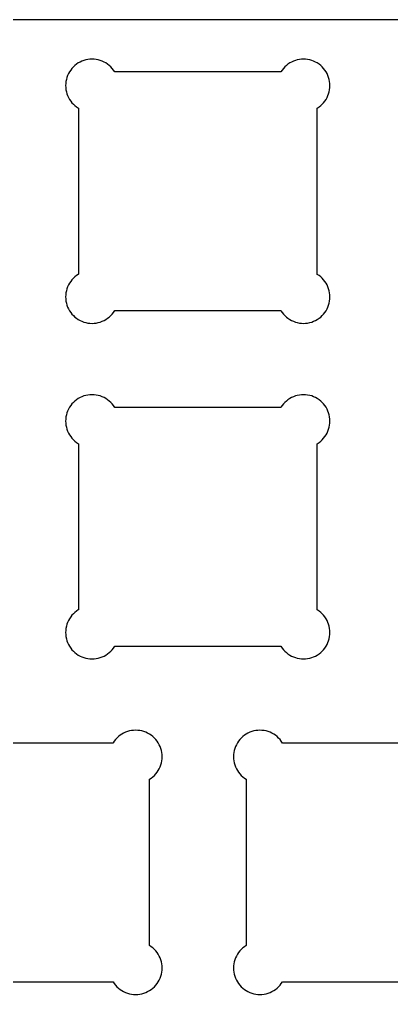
# Model space of a CAD drawing. Extents: x 0 to 305, y 0 to 115.
# Drawn here: x 133 to 154.1, y 59.6 to 115 of the extents above; entities that cross this region are included whole.
import ezdxf

# ---------------------------------------------------------------- set-up
doc = ezdxf.new("R2010")
doc.units = 0
doc.layers.get('0').update_dxf_attribs({"linetype": 'CONTINUOUS'})

msp = doc.modelspace()

# ---------------------------------------------------------------- linework, layer by layer
at = {"color": 0}
for p, q in [((0.01929, 114.986), (305.268, 114.986)), ((136.143, 112.378), (136.058, 112.298)), ((136.237, 112.451), (136.143, 112.378)), ((136.335, 112.517), (136.237, 112.451)), ((136.437, 112.573), (136.335, 112.517)), ((136.544, 112.623), (136.437, 112.573)), ((136.654, 112.664), (136.544, 112.623)), ((136.768, 112.696), (136.654, 112.664)), ((136.883, 112.718), (136.768, 112.696)), ((137.001, 112.733), (136.883, 112.718)), ((137.118, 112.737), (137.001, 112.733)), ((137.236, 112.733), (137.118, 112.737)), ((137.353, 112.718), (137.236, 112.733)), ((137.469, 112.696), (137.353, 112.718)), ((137.582, 112.664), (137.469, 112.696)), ((137.692, 112.623), (137.582, 112.664)), ((137.798, 112.573), (137.692, 112.623)), ((137.902, 112.517), (137.798, 112.573)), ((138, 112.451), (137.902, 112.517)), ((138.093, 112.378), (138, 112.451)), ((138.179, 112.298), (138.093, 112.378)), ((148.143, 112.378), (148.058, 112.298)), ((148.237, 112.451), (148.143, 112.378)), ((148.335, 112.517), (148.237, 112.451)), ((148.437, 112.573), (148.335, 112.517)), ((148.544, 112.623), (148.437, 112.573)), ((148.655, 112.664), (148.544, 112.623)), ((148.767, 112.696), (148.655, 112.664)), ((148.883, 112.718), (148.767, 112.696)), ((149, 112.733), (148.883, 112.718)), ((149.117, 112.737), (149, 112.733)), ((149.236, 112.733), (149.117, 112.737)), ((149.353, 112.718), (149.236, 112.733)), ((149.469, 112.696), (149.353, 112.718)), ((149.582, 112.664), (149.469, 112.696)), ((149.692, 112.623), (149.582, 112.664)), ((149.798, 112.573), (149.692, 112.623)), ((149.902, 112.517), (149.798, 112.573)), ((149.999, 112.451), (149.902, 112.517)), ((150.093, 112.378), (149.999, 112.451)), ((150.179, 112.298), (150.093, 112.378)), ((135.733, 111.811), (135.691, 111.701)), ((135.782, 111.919), (135.733, 111.811)), ((135.839, 112.021), (135.782, 111.919)), ((135.905, 112.118), (135.839, 112.021)), ((135.978, 112.212), (135.905, 112.118)), ((136.058, 112.298), (135.978, 112.212)), ((138.259, 112.212), (138.179, 112.298)), ((138.332, 112.118), (138.259, 112.212)), ((138.402, 112.013), (138.332, 112.118)), ((147.835, 112.013), (138.402, 112.013)), ((147.839, 112.021), (147.835, 112.013)), ((147.905, 112.118), (147.839, 112.021)), ((147.978, 112.212), (147.905, 112.118)), ((148.058, 112.298), (147.978, 112.212)), ((150.259, 112.212), (150.179, 112.298)), ((150.332, 112.118), (150.259, 112.212)), ((150.396, 112.021), (150.332, 112.118)), ((150.455, 111.919), (150.396, 112.021)), ((150.504, 111.811), (150.455, 111.919)), ((150.545, 111.701), (150.504, 111.811)), ((135.622, 111.355), (135.618, 111.238)), ((135.637, 111.472), (135.622, 111.355)), ((135.66, 111.588), (135.637, 111.472)), ((135.691, 111.701), (135.66, 111.588)), ((150.577, 111.588), (150.545, 111.701)), ((150.6, 111.472), (150.577, 111.588)), ((150.614, 111.355), (150.6, 111.472)), ((150.618, 111.238), (150.614, 111.355)), ((135.618, 111.238), (135.622, 111.119)), ((135.622, 111.119), (135.637, 111.002)), ((135.637, 111.002), (135.66, 110.887)), ((135.66, 110.887), (135.691, 110.774)), ((135.691, 110.774), (135.733, 110.663)), ((150.504, 110.663), (150.545, 110.774)), ((150.545, 110.774), (150.577, 110.887)), ((150.577, 110.887), (150.6, 111.002)), ((150.6, 111.002), (150.614, 111.119)), ((150.614, 111.119), (150.618, 111.238)), ((135.733, 110.663), (135.782, 110.557)), ((135.782, 110.557), (135.839, 110.454)), ((135.839, 110.454), (135.905, 110.356)), ((135.905, 110.356), (135.978, 110.262)), ((135.978, 110.262), (136.058, 110.177)), ((136.058, 110.177), (136.143, 110.097)), ((150.093, 110.097), (150.179, 110.177)), ((150.179, 110.177), (150.259, 110.262)), ((150.259, 110.262), (150.332, 110.356)), ((150.332, 110.356), (150.396, 110.454)), ((150.396, 110.454), (150.455, 110.557)), ((150.455, 110.557), (150.504, 110.663)), ((136.143, 110.097), (136.237, 110.024)), ((136.237, 110.024), (136.343, 109.954)), ((136.343, 109.954), (136.343, 100.521)), ((149.894, 109.954), (149.999, 110.024)), ((149.894, 100.521), (149.894, 109.954)), ((149.999, 110.024), (150.093, 110.097)), ((135.978, 100.212), (135.905, 100.119)), ((136.058, 100.298), (135.978, 100.212)), ((136.143, 100.378), (136.058, 100.298)), ((136.237, 100.451), (136.143, 100.378)), ((136.335, 100.517), (136.237, 100.451)), ((136.343, 100.521), (136.335, 100.517)), ((149.902, 100.517), (149.894, 100.521)), ((149.999, 100.451), (149.902, 100.517)), ((150.093, 100.378), (149.999, 100.451)), ((150.179, 100.298), (150.093, 100.378)), ((150.259, 100.212), (150.179, 100.298)), ((150.332, 100.119), (150.259, 100.212)), ((135.691, 99.701), (135.66, 99.5881)), ((135.733, 99.8114), (135.691, 99.701)), ((135.782, 99.9187), (135.733, 99.8114)), ((135.839, 100.021), (135.782, 99.9187)), ((135.905, 100.119), (135.839, 100.021)), ((150.396, 100.021), (150.332, 100.119)), ((150.455, 99.9187), (150.396, 100.021)), ((150.504, 99.8114), (150.455, 99.9187)), ((150.545, 99.701), (150.504, 99.8114)), ((150.577, 99.5881), (150.545, 99.701)), ((135.622, 99.3553), (135.618, 99.2382)), ((135.618, 99.2382), (135.622, 99.1196)), ((135.637, 99.4724), (135.622, 99.3553)), ((135.622, 99.1196), (135.637, 99.0025)), ((135.66, 99.5881), (135.637, 99.4724)), ((150.6, 99.4724), (150.577, 99.5881)), ((150.614, 99.3553), (150.6, 99.4724)), ((150.6, 99.0025), (150.614, 99.1196)), ((150.618, 99.2382), (150.614, 99.3553)), ((150.614, 99.1196), (150.618, 99.2382)), ((135.637, 99.0025), (135.66, 98.8868)), ((135.66, 98.8868), (135.691, 98.7735)), ((135.691, 98.7735), (135.733, 98.6635)), ((135.733, 98.6635), (135.782, 98.5573)), ((135.782, 98.5573), (135.839, 98.4539)), ((150.396, 98.4539), (150.455, 98.5573)), ((150.455, 98.5573), (150.504, 98.6635)), ((150.504, 98.6635), (150.545, 98.7735)), ((150.545, 98.7735), (150.577, 98.8868)), ((150.577, 98.8868), (150.6, 99.0025)), ((135.839, 98.4539), (135.905, 98.3562)), ((135.905, 98.3562), (135.978, 98.2624)), ((135.978, 98.2624), (136.058, 98.177)), ((136.058, 98.177), (136.143, 98.0969)), ((136.143, 98.0969), (136.237, 98.0239)), ((136.237, 98.0239), (136.335, 97.9593)), ((137.902, 97.9593), (138, 98.0239)), ((138, 98.0239), (138.093, 98.0969)), ((138.093, 98.0969), (138.179, 98.177)), ((138.179, 98.177), (138.259, 98.2624)), ((138.259, 98.2624), (138.332, 98.3562)), ((138.332, 98.3562), (138.402, 98.462)), ((138.402, 98.462), (147.835, 98.462)), ((147.835, 98.462), (147.839, 98.4539)), ((147.839, 98.4539), (147.905, 98.3562)), ((147.905, 98.3562), (147.978, 98.2624)), ((147.978, 98.2624), (148.058, 98.177)), ((148.058, 98.177), (148.143, 98.0969)), ((148.143, 98.0969), (148.237, 98.0239)), ((148.237, 98.0239), (148.335, 97.9593)), ((149.902, 97.9593), (149.999, 98.0239)), ((149.999, 98.0239), (150.093, 98.0969)), ((150.093, 98.0969), (150.179, 98.177)), ((150.179, 98.177), (150.259, 98.2624)), ((150.259, 98.2624), (150.332, 98.3562)), ((150.332, 98.3562), (150.396, 98.4539)), ((136.335, 97.9593), (136.437, 97.9015)), ((136.437, 97.9015), (136.544, 97.8517)), ((136.544, 97.8517), (136.654, 97.8105)), ((136.654, 97.8105), (136.768, 97.7787)), ((136.768, 97.7787), (136.883, 97.7554)), ((136.883, 97.7554), (137.001, 97.7417)), ((137.001, 97.7417), (137.118, 97.7374)), ((137.118, 97.7374), (137.236, 97.7417)), ((137.236, 97.7417), (137.353, 97.7554)), ((137.353, 97.7554), (137.469, 97.7787)), ((137.469, 97.7787), (137.582, 97.8105)), ((137.582, 97.8105), (137.692, 97.8517)), ((137.692, 97.8517), (137.798, 97.9015)), ((137.798, 97.9015), (137.902, 97.9593)), ((148.335, 97.9593), (148.437, 97.9015)), ((148.437, 97.9015), (148.544, 97.8517)), ((148.544, 97.8517), (148.655, 97.8105)), ((148.655, 97.8105), (148.767, 97.7787)), ((148.767, 97.7787), (148.883, 97.7554)), ((148.883, 97.7554), (149, 97.7417)), ((149, 97.7417), (149.117, 97.7374)), ((149.117, 97.7374), (149.236, 97.7417)), ((149.236, 97.7417), (149.353, 97.7554)), ((149.353, 97.7554), (149.469, 97.7787)), ((149.469, 97.7787), (149.582, 97.8105)), ((149.582, 97.8105), (149.692, 97.8517)), ((149.692, 97.8517), (149.798, 97.9015)), ((149.798, 97.9015), (149.902, 97.9593)), ((136.544, 93.5729), (136.437, 93.5232)), ((136.654, 93.6142), (136.544, 93.5729)), ((136.768, 93.6459), (136.654, 93.6142)), ((136.883, 93.6681), (136.768, 93.6459)), ((137.001, 93.6833), (136.883, 93.6681)), ((137.118, 93.6872), (137.001, 93.6833)), ((137.236, 93.6833), (137.118, 93.6872)), ((137.353, 93.6681), (137.236, 93.6833)), ((137.469, 93.6459), (137.353, 93.6681)), ((137.582, 93.6142), (137.469, 93.6459)), ((137.692, 93.5729), (137.582, 93.6142)), ((137.798, 93.5232), (137.692, 93.5729)), ((148.544, 93.5729), (148.437, 93.5232)), ((148.655, 93.6142), (148.544, 93.5729)), ((148.767, 93.6459), (148.655, 93.6142)), ((148.883, 93.6681), (148.767, 93.6459)), ((149, 93.6833), (148.883, 93.6681)), ((149.117, 93.6872), (149, 93.6833)), ((149.236, 93.6833), (149.117, 93.6872)), ((149.353, 93.6681), (149.236, 93.6833)), ((149.469, 93.6459), (149.353, 93.6681)), ((149.582, 93.6142), (149.469, 93.6459)), ((149.692, 93.5729), (149.582, 93.6142)), ((149.798, 93.5232), (149.692, 93.5729)), ((135.905, 93.0684), (135.839, 92.9707)), ((135.978, 93.1623), (135.905, 93.0684)), ((136.058, 93.2476), (135.978, 93.1623)), ((136.143, 93.3277), (136.058, 93.2476)), ((136.237, 93.4007), (136.143, 93.3277)), ((136.335, 93.4667), (136.237, 93.4007)), ((136.437, 93.5232), (136.335, 93.4667)), ((137.902, 93.4667), (137.798, 93.5232)), ((138, 93.4007), (137.902, 93.4667)), ((138.093, 93.3277), (138, 93.4007)), ((138.179, 93.2476), (138.093, 93.3277)), ((138.259, 93.1623), (138.179, 93.2476)), ((138.332, 93.0684), (138.259, 93.1623)), ((138.402, 92.9626), (138.332, 93.0684)), ((147.905, 93.0684), (147.839, 92.9707)), ((147.978, 93.1623), (147.905, 93.0684)), ((148.058, 93.2476), (147.978, 93.1623)), ((148.143, 93.3277), (148.058, 93.2476)), ((148.237, 93.4007), (148.143, 93.3277)), ((148.335, 93.4667), (148.237, 93.4007)), ((148.437, 93.5232), (148.335, 93.4667)), ((149.902, 93.4667), (149.798, 93.5232)), ((149.999, 93.4007), (149.902, 93.4667)), ((150.093, 93.3277), (149.999, 93.4007)), ((150.179, 93.2476), (150.093, 93.3277)), ((150.259, 93.1623), (150.179, 93.2476)), ((150.332, 93.0684), (150.259, 93.1623)), ((150.396, 92.9707), (150.332, 93.0684)), ((135.66, 92.5382), (135.637, 92.4221)), ((135.691, 92.6511), (135.66, 92.5382)), ((135.733, 92.7612), (135.691, 92.6511)), ((135.782, 92.8688), (135.733, 92.7612)), ((135.839, 92.9707), (135.782, 92.8688)), ((147.835, 92.9626), (138.402, 92.9626)), ((147.839, 92.9707), (147.835, 92.9626)), ((150.455, 92.8688), (150.396, 92.9707)), ((150.504, 92.7612), (150.455, 92.8688)), ((150.545, 92.6511), (150.504, 92.7612)), ((150.577, 92.5382), (150.545, 92.6511)), ((150.6, 92.4221), (150.577, 92.5382)), ((135.622, 92.305), (135.618, 92.1879)), ((135.618, 92.1879), (135.622, 92.0694)), ((135.637, 92.4221), (135.622, 92.305)), ((135.622, 92.0694), (135.637, 91.9522)), ((135.637, 91.9522), (135.66, 91.8365)), ((150.577, 91.8365), (150.6, 91.9522)), ((150.614, 92.305), (150.6, 92.4221)), ((150.6, 91.9522), (150.614, 92.0694)), ((150.618, 92.1879), (150.614, 92.305)), ((150.614, 92.0694), (150.618, 92.1879)), ((135.66, 91.8365), (135.691, 91.7236)), ((135.691, 91.7236), (135.733, 91.6132)), ((135.733, 91.6132), (135.782, 91.5074)), ((135.782, 91.5074), (135.839, 91.404)), ((135.839, 91.404), (135.905, 91.3059)), ((150.332, 91.3059), (150.396, 91.404)), ((150.396, 91.404), (150.455, 91.5074)), ((150.455, 91.5074), (150.504, 91.6132)), ((150.504, 91.6132), (150.545, 91.7236)), ((150.545, 91.7236), (150.577, 91.8365)), ((135.905, 91.3059), (135.978, 91.2125)), ((135.978, 91.2125), (136.058, 91.1271)), ((136.058, 91.1271), (136.143, 91.047)), ((136.143, 91.047), (136.237, 90.974)), ((136.237, 90.974), (136.343, 90.9038)), ((136.343, 90.9038), (136.343, 81.4709)), ((149.894, 90.9038), (149.999, 90.974)), ((149.894, 81.4709), (149.894, 90.9038)), ((149.999, 90.974), (150.093, 91.047)), ((150.093, 91.047), (150.179, 91.1271)), ((150.179, 91.1271), (150.259, 91.2125)), ((150.259, 91.2125), (150.332, 91.3059)), ((136.237, 81.4007), (136.143, 81.3276)), ((136.335, 81.467), (136.237, 81.4007)), ((136.343, 81.4709), (136.335, 81.467)), ((149.902, 81.467), (149.894, 81.4709)), ((149.999, 81.4007), (149.902, 81.467)), ((150.093, 81.3276), (149.999, 81.4007)), ((135.782, 80.8687), (135.733, 80.7614)), ((135.839, 80.9706), (135.782, 80.8687)), ((135.905, 81.0687), (135.839, 80.9706)), ((135.978, 81.1622), (135.905, 81.0687)), ((136.058, 81.2479), (135.978, 81.1622)), ((136.143, 81.3276), (136.058, 81.2479)), ((150.179, 81.2479), (150.093, 81.3276)), ((150.259, 81.1622), (150.179, 81.2479)), ((150.332, 81.0687), (150.259, 81.1622)), ((150.396, 80.9706), (150.332, 81.0687)), ((150.455, 80.8687), (150.396, 80.9706)), ((150.504, 80.7614), (150.455, 80.8687)), ((135.622, 80.3053), (135.618, 80.1882)), ((135.637, 80.4224), (135.622, 80.3053)), ((135.66, 80.5381), (135.637, 80.4224)), ((135.691, 80.651), (135.66, 80.5381)), ((135.733, 80.7614), (135.691, 80.651)), ((150.545, 80.651), (150.504, 80.7614)), ((150.577, 80.5381), (150.545, 80.651)), ((150.6, 80.4224), (150.577, 80.5381)), ((150.614, 80.3053), (150.6, 80.4224)), ((150.618, 80.1882), (150.614, 80.3053)), ((135.618, 80.1882), (135.622, 80.0696)), ((135.622, 80.0696), (135.637, 79.9525)), ((135.637, 79.9525), (135.66, 79.8368)), ((135.66, 79.8368), (135.691, 79.7235)), ((135.691, 79.7235), (135.733, 79.6135)), ((150.504, 79.6135), (150.545, 79.7235)), ((150.545, 79.7235), (150.577, 79.8368)), ((150.577, 79.8368), (150.6, 79.9525)), ((150.6, 79.9525), (150.614, 80.0696)), ((150.614, 80.0696), (150.618, 80.1882)), ((135.733, 79.6135), (135.782, 79.5073)), ((135.782, 79.5073), (135.839, 79.4039)), ((135.839, 79.4039), (135.905, 79.3062)), ((135.905, 79.3062), (135.978, 79.2124)), ((135.978, 79.2124), (136.058, 79.127)), ((138.179, 79.127), (138.259, 79.2124)), ((138.259, 79.2124), (138.332, 79.3062)), ((138.332, 79.3062), (138.402, 79.412)), ((138.402, 79.412), (147.835, 79.412)), ((147.835, 79.412), (147.839, 79.4039)), ((147.839, 79.4039), (147.905, 79.3062)), ((147.905, 79.3062), (147.978, 79.2124)), ((147.978, 79.2124), (148.058, 79.127)), ((150.179, 79.127), (150.259, 79.2124)), ((150.259, 79.2124), (150.332, 79.3062)), ((150.332, 79.3062), (150.396, 79.4039)), ((150.396, 79.4039), (150.455, 79.5073)), ((150.455, 79.5073), (150.504, 79.6135)), ((136.058, 79.127), (136.143, 79.0469)), ((136.143, 79.0469), (136.237, 78.9739)), ((136.237, 78.9739), (136.335, 78.9093)), ((136.335, 78.9093), (136.437, 78.8515)), ((136.437, 78.8515), (136.544, 78.8017)), ((136.544, 78.8017), (136.654, 78.7605)), ((136.654, 78.7605), (136.768, 78.7287)), ((136.768, 78.7287), (136.883, 78.7054)), ((136.883, 78.7054), (137.001, 78.6917)), ((137.001, 78.6917), (137.118, 78.6874)), ((137.118, 78.6874), (137.236, 78.6917)), ((137.236, 78.6917), (137.353, 78.7054)), ((137.353, 78.7054), (137.469, 78.7287)), ((137.469, 78.7287), (137.582, 78.7605)), ((137.582, 78.7605), (137.692, 78.8017)), ((137.692, 78.8017), (137.798, 78.8515)), ((137.798, 78.8515), (137.902, 78.9093)), ((137.902, 78.9093), (138, 78.9739)), ((138, 78.9739), (138.093, 79.0469)), ((138.093, 79.0469), (138.179, 79.127)), ((148.058, 79.127), (148.143, 79.0469)), ((148.143, 79.0469), (148.237, 78.9739)), ((148.237, 78.9739), (148.335, 78.9093)), ((148.335, 78.9093), (148.437, 78.8515)), ((148.437, 78.8515), (148.544, 78.8017)), ((148.544, 78.8017), (148.655, 78.7605)), ((148.655, 78.7605), (148.767, 78.7287)), ((148.767, 78.7287), (148.883, 78.7054)), ((148.883, 78.7054), (149, 78.6917)), ((149, 78.6917), (149.117, 78.6874)), ((149.117, 78.6874), (149.236, 78.6917)), ((149.236, 78.6917), (149.353, 78.7054)), ((149.353, 78.7054), (149.469, 78.7287)), ((149.469, 78.7287), (149.582, 78.7605)), ((149.582, 78.7605), (149.692, 78.8017)), ((149.692, 78.8017), (149.798, 78.8515)), ((149.798, 78.8515), (149.902, 78.9093)), ((149.902, 78.9093), (149.999, 78.9739)), ((149.999, 78.9739), (150.093, 79.0469)), ((150.093, 79.0469), (150.179, 79.127)), ((138.533, 74.1976), (138.453, 74.1123)), ((138.618, 74.2777), (138.533, 74.1976)), ((138.712, 74.3507), (138.618, 74.2777)), ((138.81, 74.4167), (138.712, 74.3507)), ((138.912, 74.4732), (138.81, 74.4167)), ((139.019, 74.5229), (138.912, 74.4732)), ((139.13, 74.5642), (139.019, 74.5229)), ((139.242, 74.5959), (139.13, 74.5642)), ((139.358, 74.6181), (139.242, 74.5959)), ((139.475, 74.6333), (139.358, 74.6181)), ((139.592, 74.6372), (139.475, 74.6333)), ((139.711, 74.6333), (139.592, 74.6372)), ((139.828, 74.6181), (139.711, 74.6333)), ((139.944, 74.5959), (139.828, 74.6181)), ((140.057, 74.5642), (139.944, 74.5959)), ((140.167, 74.5229), (140.057, 74.5642)), ((140.273, 74.4732), (140.167, 74.5229)), ((140.377, 74.4167), (140.273, 74.4732)), ((140.474, 74.3507), (140.377, 74.4167)), ((140.568, 74.2777), (140.474, 74.3507)), ((140.654, 74.1976), (140.568, 74.2777)), ((140.734, 74.1123), (140.654, 74.1976)), ((145.583, 74.1976), (145.503, 74.1123)), ((145.668, 74.2777), (145.583, 74.1976)), ((145.762, 74.3507), (145.668, 74.2777)), ((145.86, 74.4167), (145.762, 74.3507)), ((145.962, 74.4732), (145.86, 74.4167)), ((146.069, 74.5229), (145.962, 74.4732)), ((146.179, 74.5642), (146.069, 74.5229)), ((146.293, 74.5959), (146.179, 74.5642)), ((146.408, 74.6181), (146.293, 74.5959)), ((146.526, 74.6333), (146.408, 74.6181)), ((146.643, 74.6372), (146.526, 74.6333)), ((146.761, 74.6333), (146.643, 74.6372)), ((146.878, 74.6181), (146.761, 74.6333)), ((146.994, 74.5959), (146.878, 74.6181)), ((147.107, 74.5642), (146.994, 74.5959)), ((147.217, 74.5229), (147.107, 74.5642)), ((147.323, 74.4732), (147.217, 74.5229)), ((147.427, 74.4167), (147.323, 74.4732)), ((147.525, 74.3507), (147.427, 74.4167)), ((147.618, 74.2777), (147.525, 74.3507)), ((147.704, 74.1976), (147.618, 74.2777)), ((147.784, 74.1123), (147.704, 74.1976)), ((138.31, 73.9126), (128.877, 73.9126)), ((138.314, 73.9207), (138.31, 73.9126)), ((138.38, 74.0184), (138.314, 73.9207)), ((138.453, 74.1123), (138.38, 74.0184)), ((140.807, 74.0184), (140.734, 74.1123)), ((140.871, 73.9207), (140.807, 74.0184)), ((140.93, 73.8188), (140.871, 73.9207)), ((140.979, 73.7112), (140.93, 73.8188)), ((141.02, 73.6011), (140.979, 73.7112)), ((145.258, 73.7112), (145.216, 73.6011)), ((145.307, 73.8188), (145.258, 73.7112)), ((145.364, 73.9207), (145.307, 73.8188)), ((145.43, 74.0184), (145.364, 73.9207)), ((145.503, 74.1123), (145.43, 74.0184)), ((147.857, 74.0184), (147.784, 74.1123)), ((147.927, 73.9126), (147.857, 74.0184)), ((157.36, 73.9126), (147.927, 73.9126)), ((141.052, 73.4882), (141.02, 73.6011)), ((141.075, 73.3721), (141.052, 73.4882)), ((141.089, 73.255), (141.075, 73.3721)), ((141.093, 73.1379), (141.089, 73.255)), ((141.089, 73.0194), (141.093, 73.1379)), ((145.147, 73.255), (145.143, 73.1379)), ((145.143, 73.1379), (145.147, 73.0194)), ((145.162, 73.3721), (145.147, 73.255)), ((145.185, 73.4882), (145.162, 73.3721)), ((145.216, 73.6011), (145.185, 73.4882)), ((140.93, 72.4574), (140.979, 72.5632)), ((140.979, 72.5632), (141.02, 72.6736)), ((141.02, 72.6736), (141.052, 72.7865)), ((141.052, 72.7865), (141.075, 72.9022)), ((141.075, 72.9022), (141.089, 73.0194)), ((145.147, 73.0194), (145.162, 72.9022)), ((145.162, 72.9022), (145.185, 72.7865)), ((145.185, 72.7865), (145.216, 72.6736)), ((145.216, 72.6736), (145.258, 72.5632)), ((145.258, 72.5632), (145.307, 72.4574)), ((140.474, 71.924), (140.568, 71.997)), ((140.568, 71.997), (140.654, 72.0771)), ((140.654, 72.0771), (140.734, 72.1625)), ((140.734, 72.1625), (140.807, 72.2559)), ((140.807, 72.2559), (140.871, 72.354)), ((140.871, 72.354), (140.93, 72.4574)), ((145.307, 72.4574), (145.364, 72.354)), ((145.364, 72.354), (145.43, 72.2559)), ((145.43, 72.2559), (145.503, 72.1625)), ((145.503, 72.1625), (145.583, 72.0771)), ((145.583, 72.0771), (145.668, 71.997)), ((145.668, 71.997), (145.762, 71.924)), ((140.369, 71.8538), (140.474, 71.924)), ((140.369, 62.4209), (140.369, 71.8538)), ((145.762, 71.924), (145.868, 71.8538)), ((145.868, 71.8538), (145.868, 62.4209)), ((140.377, 62.417), (140.369, 62.4209)), ((140.474, 62.3507), (140.377, 62.417)), ((140.568, 62.2776), (140.474, 62.3507)), ((140.654, 62.1979), (140.568, 62.2776)), ((140.734, 62.1122), (140.654, 62.1979)), ((140.807, 62.0187), (140.734, 62.1122)), ((140.871, 61.9206), (140.807, 62.0187)), ((145.43, 62.0187), (145.364, 61.9206)), ((145.503, 62.1122), (145.43, 62.0187)), ((145.583, 62.1979), (145.503, 62.1122)), ((145.668, 62.2776), (145.583, 62.1979)), ((145.762, 62.3507), (145.668, 62.2776)), ((145.86, 62.417), (145.762, 62.3507)), ((145.868, 62.4209), (145.86, 62.417)), ((140.93, 61.8187), (140.871, 61.9206)), ((140.979, 61.7114), (140.93, 61.8187)), ((141.02, 61.601), (140.979, 61.7114)), ((141.052, 61.4881), (141.02, 61.601)), ((141.075, 61.3724), (141.052, 61.4881)), ((145.185, 61.4881), (145.162, 61.3724)), ((145.216, 61.601), (145.185, 61.4881)), ((145.258, 61.7114), (145.216, 61.601)), ((145.307, 61.8187), (145.258, 61.7114)), ((145.364, 61.9206), (145.307, 61.8187)), ((141.052, 60.7868), (141.075, 60.9025)), ((141.089, 61.2553), (141.075, 61.3724)), ((141.075, 60.9025), (141.089, 61.0196)), ((141.093, 61.1382), (141.089, 61.2553)), ((141.089, 61.0196), (141.093, 61.1382)), ((145.147, 61.2553), (145.143, 61.1382)), ((145.143, 61.1382), (145.147, 61.0196)), ((145.162, 61.3724), (145.147, 61.2553)), ((145.147, 61.0196), (145.162, 60.9025)), ((145.162, 60.9025), (145.185, 60.7868)), ((128.877, 60.362), (138.31, 60.362)), ((138.31, 60.362), (138.314, 60.3539)), ((138.314, 60.3539), (138.38, 60.2562)), ((140.807, 60.2562), (140.871, 60.3539)), ((140.871, 60.3539), (140.93, 60.4573)), ((140.93, 60.4573), (140.979, 60.5635)), ((140.979, 60.5635), (141.02, 60.6735)), ((141.02, 60.6735), (141.052, 60.7868)), ((145.185, 60.7868), (145.216, 60.6735)), ((145.216, 60.6735), (145.258, 60.5635)), ((145.258, 60.5635), (145.307, 60.4573)), ((145.307, 60.4573), (145.364, 60.3539)), ((145.364, 60.3539), (145.43, 60.2562)), ((147.857, 60.2562), (147.927, 60.362)), ((147.927, 60.362), (157.36, 60.362)), ((138.38, 60.2562), (138.453, 60.1624)), ((138.453, 60.1624), (138.533, 60.077)), ((138.533, 60.077), (138.618, 59.9969)), ((138.618, 59.9969), (138.712, 59.9239)), ((138.712, 59.9239), (138.81, 59.8593)), ((138.81, 59.8593), (138.912, 59.8015)), ((138.912, 59.8015), (139.019, 59.7517)), ((140.167, 59.7517), (140.273, 59.8015)), ((140.273, 59.8015), (140.377, 59.8593)), ((140.377, 59.8593), (140.474, 59.9239)), ((140.474, 59.9239), (140.568, 59.9969)), ((140.568, 59.9969), (140.654, 60.077)), ((140.654, 60.077), (140.734, 60.1624)), ((140.734, 60.1624), (140.807, 60.2562)), ((145.43, 60.2562), (145.503, 60.1624)), ((145.503, 60.1624), (145.583, 60.077)), ((145.583, 60.077), (145.668, 59.9969)), ((145.668, 59.9969), (145.762, 59.9239)), ((145.762, 59.9239), (145.86, 59.8593)), ((145.86, 59.8593), (145.962, 59.8015)), ((145.962, 59.8015), (146.069, 59.7517)), ((147.217, 59.7517), (147.323, 59.8015)), ((147.323, 59.8015), (147.427, 59.8593)), ((147.427, 59.8593), (147.525, 59.9239)), ((147.525, 59.9239), (147.618, 59.9969)), ((147.618, 59.9969), (147.704, 60.077)), ((147.704, 60.077), (147.784, 60.1624)), ((147.784, 60.1624), (147.857, 60.2562)), ((139.019, 59.7517), (139.13, 59.7105)), ((139.13, 59.7105), (139.242, 59.6787)), ((139.242, 59.6787), (139.358, 59.6554)), ((139.358, 59.6554), (139.475, 59.6417)), ((139.475, 59.6417), (139.592, 59.6374)), ((139.592, 59.6374), (139.711, 59.6417)), ((139.711, 59.6417), (139.828, 59.6554)), ((139.828, 59.6554), (139.944, 59.6787)), ((139.944, 59.6787), (140.057, 59.7105)), ((140.057, 59.7105), (140.167, 59.7517)), ((146.069, 59.7517), (146.179, 59.7105)), ((146.179, 59.7105), (146.293, 59.6787)), ((146.293, 59.6787), (146.408, 59.6554)), ((146.408, 59.6554), (146.526, 59.6417)), ((146.526, 59.6417), (146.643, 59.6374)), ((146.643, 59.6374), (146.761, 59.6417)), ((146.761, 59.6417), (146.878, 59.6554)), ((146.878, 59.6554), (146.994, 59.6787)), ((146.994, 59.6787), (147.107, 59.7105)), ((147.107, 59.7105), (147.217, 59.7517))]:
    msp.add_line(p, q, dxfattribs=at)

doc.saveas('drawing.dxf')
